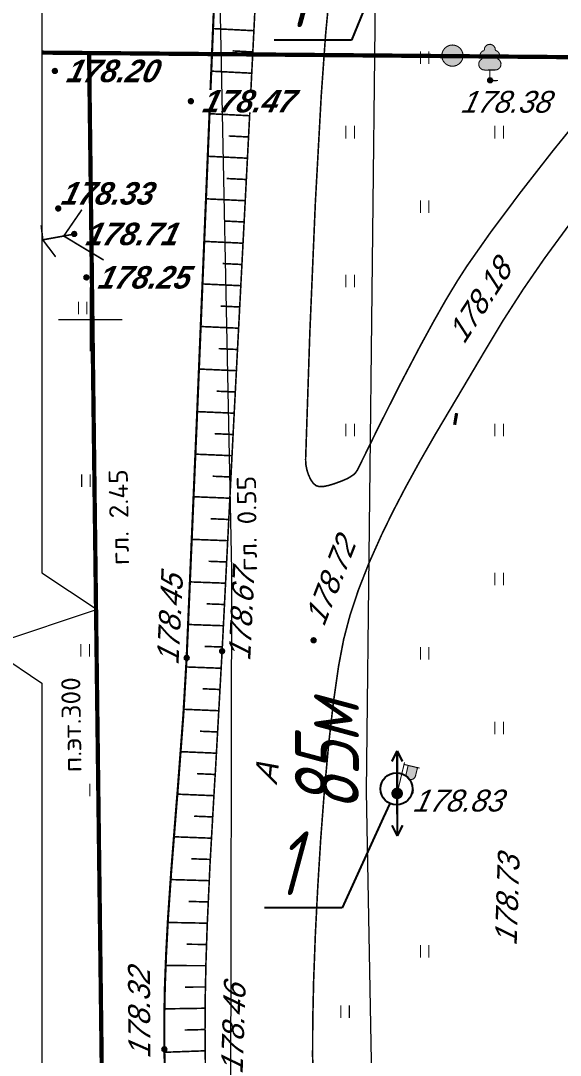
# Model space of a CAD drawing. Header units: millimetres. Extents: x -338 to 6826, y -8218 to 3153.
# Drawn here: x -129.8 to -35, y -7373.3 to -7191.4 of the extents above; entities that cross this region are included whole.
import ezdxf
from ezdxf import colors
from ezdxf.entities.mleader import LeaderData, LeaderLine
from ezdxf.math import Vec2, Vec3

# ---------------------------------------------------------------- set-up
doc = ezdxf.new("R2010")
doc.units = ezdxf.units.MM
for name, pattern in [('Cплошная', [0]), ('Cплошная_0.50', [0]), ('Штриховая 1.5-1.5_0.50', [1.5, 0.75, -0.75])]:
    doc.linetypes.add(name, pattern=pattern)
for name, color, linetype, lineweight in [('КаБель силовой (Вновь)', 1, 'Continuous', 60), ('Линия выноска', 137, 'Continuous', 25), ('Рамка тонкая', 5, 'Continuous', 25), ('Строительный', 251, 'Continuous', 13)]:
    doc.layers.add(name, color=color, linetype=linetype, lineweight=lineweight)
doc.layers.add('ТЕКСТ', color=2, linetype='Continuous')
doc.styles.add('Simplex', font='simplex.shx', dxfattribs={"width": 0.7, "oblique": 15})
doc.styles.get("Standard").update_dxf_attribs({"font": 'simplex.shx', "oblique": 15})
doc.styles.add('БСАМ курсив малоконтрасный (Бм-431)', font='')
doc.styles.get('БСАМ курсив малоконтрасный (Бм-431)').set_extended_font_data('Bm431', italic=True)
doc.linetypes.add('Водопр', pattern='A,5,-1,["В",БСАМ курсив малоконтрасный (Бм-431),S=2,R=0,X=-1.2,Y=-1],-1,10,-2,10,-2,5', length=36)
doc.linetypes.add('КОНТУР', pattern='A,0,-0.5,[133,ltypeshp.shx,S=0.05,R=0,X=-0.5,Y=0],-0.5', length=1)
doc.linetypes.add('ЛИНИЯ_СВЯЗИ', pattern='A,4.5,[133,ltypeshp.shx,S=0.2,R=0,X=-0.2,Y=0],1e-05,[133,ltypeshp.shx,S=0.15,R=0,X=-0.15,Y=0],1e-05,[133,ltypeshp.shx,S=0.1,R=0,X=-0.1,Y=0],1e-05,[133,ltypeshp.shx,S=0.05,R=0,X=-0.05,Y=0],4.5,-2', length=11.00003)

# ---------------------------------------------------------------- blocks, each defined once
blk = doc.blocks.new('2011 - 401 трава')
at = {"color": 7, "linetype": 'Continuous', "lineweight": 0, "const_width": 0.1, "flags": 128}
for points in [[(0, 0), (0, 1.2)], [(0.8, 0), (0.8, 1.2)]]:
    blk.add_lwpolyline(points, dxfattribs=at)
blk = doc.blocks.new('4031 - 114.4 ЛЭП низкого напряжения_MIRROR')
at = {"color": 7, "linetype": 'Continuous', "lineweight": 0, "const_width": 0.2, "flags": 128}
for points in [[(-4, 0), (-3, 0.5)], [(-3, -0.5), (-4, 0)], [(-0.5, 0), (-4, 0)]]:
    blk.add_lwpolyline(points, dxfattribs=at)
blk = doc.blocks.new('4031 - 114.4 ЛЭП низкого напряжения')
at = {"color": 7, "linetype": 'Continuous', "lineweight": 0, "const_width": 0.2, "flags": 128}
for points in [[(0.5, 0), (4, 0)], [(4, 0), (3, 0.5)], [(3, -0.5), (4, 0)]]:
    blk.add_lwpolyline(points, dxfattribs=at)
blk = doc.blocks.new('104 - 388.1 дер лист')
at = {"true_color": 0xffffff}
h = blk.add_hatch(color=7, dxfattribs=at)
h.dxf.hatch_style = 1
h.paths.add_polyline_path([(0.993, 1.793), (0.885, 1.943), (0.732, 2.049), (0.841, 2.164), (0.903, 2.324), (0.9, 2.495), (0.83, 2.652), (0.706, 2.771), (0.546, 2.833), (0.52, 2.882), (0.492, 3.067), (0.401, 3.231), (0.257, 3.352), (0.08, 3.414), (-0.107, 3.409), (-0.281, 3.338), (-0.418, 3.21), (-0.5, 3.041), (-0.518, 2.855), (-0.546, 2.833), (-0.706, 2.771), (-0.83, 2.652), (-0.9, 2.495), (-0.903, 2.324), (-0.841, 2.164), (-0.732, 2.049), (-0.885, 1.943), (-0.993, 1.793), (-1.046, 1.616), (-1.037, 1.431), (-0.967, 1.26), (-0.844, 1.121), (-0.682, 1.031), (-0.5, 1), (-0.45, 1), (0.45, 1), (0.5, 1), (0.682, 1.031), (0.844, 1.121), (0.967, 1.26), (1.037, 1.431), (1.046, 1.616)])
at = {"color": 7, "linetype": 'Continuous', "lineweight": 0, "const_width": 0.1, "flags": 128}
for points in [[(-0.518, 2.855), (-0.5, 3.041), (-0.418, 3.21), (-0.281, 3.338), (-0.107, 3.409), (0.08, 3.414), (0.257, 3.352), (0.401, 3.231), (0.492, 3.067), (0.52, 2.882)], [(0.52, 2.882), (0.546, 2.833)], [(-0.5, 1), (-0.682, 1.031), (-0.844, 1.121), (-0.967, 1.26), (-1.037, 1.431), (-1.046, 1.616), (-0.993, 1.793), (-0.885, 1.943), (-0.732, 2.048)], [(-0.722, 2.04), (-0.841, 2.164), (-0.903, 2.324), (-0.9, 2.495), (-0.83, 2.652), (-0.706, 2.771), (-0.546, 2.833)], [(-0.518, 2.855), (-0.546, 2.833)], [(0.732, 2.048), (0.885, 1.943), (0.993, 1.793), (1.046, 1.616), (1.037, 1.431), (0.967, 1.26), (0.844, 1.121), (0.682, 1.031), (0.5, 1)], [(0.546, 2.833), (0.706, 2.771), (0.83, 2.652), (0.9, 2.495), (0.903, 2.324), (0.841, 2.164), (0.722, 2.04)], [(-0.5, 1), (-0.45, 1)], [(-0.45, 1), (0.45, 1)], [(0, 0), (0, 1)], [(0.45, 1), (0.5, 1)], [(0.75, 0), (0, 0)]]:
    blk.add_lwpolyline(points, dxfattribs=at)
blk = doc.blocks.new('33 - 110.1.1 фонарь на жб столб')
at = {"true_color": 0xffffff}
for points in [[(1.3, 2.8), (0.4, 2.8), (0.4, 2), (0.46028, 1.775), (0.625, 1.6103), (0.85, 1.55), (1.075, 1.6103), (1.2397, 1.775), (1.3, 2)], [(0, 0.5), (-0.25, 0.43302), (-0.43302, 0.25002), (-0.5, 0.00002), (-0.43302, -0.24998), (-0.25, -0.433), (-0.00002, -0.5), (0.24998, -0.433), (0.433, -0.25), (0.5, 0), (0.433, 0.25), (0.25, 0.43302)]]:
    blk.add_hatch(color=7, dxfattribs=at).paths.add_polyline_path(points)
at = {"color": 7, "linetype": 'Continuous', "lineweight": 0, "const_width": 0.1, "flags": 128}
for points in [[(0, 0.5), (0, 3)], [(0, 2.8), (1.5, 2.8)], [(0.4, 2.8), (0.4, 2)], [(1.3, 2), (1.265746, 1.827792), (1.168198, 1.681802), (1.022208, 1.584254), (0.85, 1.55), (0.677792, 1.584254), (0.531802, 1.681802), (0.434254, 1.827792), (0.4, 2)], [(1.3, 2.8), (1.3, 2)]]:
    blk.add_lwpolyline(points, dxfattribs=at)
at = {"color": 7, "linetype": 'Continuous', "lineweight": 0, "true_color": 0xffffff, "const_width": 0.02, "flags": 128}
for points in [[(1.3, 2.8), (0.4, 2.8), (0.4, 2), (0.460289, 1.775), (0.625, 1.610289), (0.85, 1.55), (1.075, 1.610289), (1.239711, 1.775), (1.3, 2), (1.3, 2.8)], [(0, 0.5), (-0.25, 0.433013), (-0.433013, 0.25), (-0.5, 0), (-0.433013, -0.25), (-0.25, -0.433013), (0, -0.5), (0.25, -0.433013), (0.433013, -0.25), (0.5, 0), (0.433013, 0.25), (0.25, 0.433013), (0, 0.5)]]:
    blk.add_lwpolyline(points, close=True, dxfattribs=at)
at = {"color": 7, "linetype": 'Continuous', "lineweight": 0, "const_width": 0.1, "flags": 128}
for points in [[(0, 0.5), (0.191342, 0.46194), (0.353553, 0.353553), (0.46194, 0.191342), (0.5, 0), (0.46194, -0.191342), (0.353553, -0.353553), (0.191342, -0.46194), (0, -0.5), (-0.191342, -0.46194), (-0.353553, -0.353553), (-0.46194, -0.191342), (-0.5, 0), (-0.46194, 0.191342), (-0.353553, 0.353553), (-0.191342, 0.46194), (0, 0.5)], [(0.086189, -0.05071), (0.096802, 0.025087), (0.05071, 0.086189), (-0.025087, 0.096802), (-0.086189, 0.05071), (-0.096802, -0.025087), (-0.05071, -0.086189), (0.025087, -0.096802), (0.086189, -0.05071)]]:
    blk.add_lwpolyline(points, close=True, dxfattribs=at)
blk = doc.blocks.new('118 - 330 отм высот')
blk.add_hatch(color=7).paths.add_polyline_path([(0.098, 0.12), (0.002, 0.155), (-0.095, 0.121), (-0.146, 0.032), (-0.129, -0.069), (-0.05, -0.135), (0.052, -0.136), (0.131, -0.07), (0.149, 0.031)])
at = {"color": 7, "linetype": 'Continuous', "lineweight": 0, "const_width": 0.01, "flags": 128}
blk.add_lwpolyline([(0.098, 0.12), (0.002, 0.155), (-0.095, 0.121), (-0.146, 0.032), (-0.129, -0.069), (-0.05, -0.135), (0.052, -0.136), (0.131, -0.07), (0.149, 0.031), (0.098, 0.12)], close=True, dxfattribs=at)
blk = doc.blocks.new('Крест')
at = {"color": 0, "linetype": 'Continuous', "lineweight": 0, "flags": 128}
for points in [[(0, -1), (0, 1)], [(-1, 0), (1, 0)]]:
    blk.add_lwpolyline(points, dxfattribs=at)
blk = doc.blocks.new('49 - 117.2.1 колодц.смотр.на водопроводах d-2.0')
at = {"true_color": 0xffffff}
blk.add_hatch(color=7, dxfattribs=at).paths.add_polyline_path([(-0.00002, 1), (-0.3827, 0.92388), (-0.70712, 0.70712), (-0.92388, 0.3827), (-1, 0), (-0.92388, -0.38268), (-0.70712, -0.7071), (-0.3827, -0.92386), (0, -0.99998), (0.38268, -0.92386), (0.7071, -0.7071), (0.92386, -0.38268), (0.99998, 0.00002), (0.92386, 0.3827), (0.7071, 0.70712), (0.38268, 0.92388)])
at = {"color": 7, "linetype": 'Continuous', "lineweight": 0, "const_width": 0.1, "flags": 128}
blk.add_lwpolyline([(0, 1), (0.269797, 0.962917), (0.519584, 0.854419), (0.730836, 0.682553), (0.887885, 0.460065), (0.979084, 0.203456), (0.997669, -0.068242), (0.942261, -0.33488), (0.81697, -0.57668), (0.631088, -0.775711), (0.398401, -0.917211), (0.136167, -0.990686), (-0.136167, -0.990686), (-0.398401, -0.917211), (-0.631088, -0.775711), (-0.81697, -0.57668), (-0.942261, -0.33488), (-0.997669, -0.068242), (-0.979084, 0.203456), (-0.887885, 0.460065), (-0.730836, 0.682553), (-0.519584, 0.854419), (-0.269797, 0.962917), (0, 1)], close=True, dxfattribs=at)
at = {"color": 7, "linetype": 'Continuous', "lineweight": 0, "true_color": 0xffffff, "const_width": 0.02, "flags": 128}
blk.add_lwpolyline([(0, 1), (-0.382683, 0.92388), (-0.707107, 0.707107), (-0.92388, 0.382683), (-1, 0), (-0.92388, -0.382683), (-0.707107, -0.707107), (-0.382683, -0.92388), (0, -1), (0.382683, -0.92388), (0.707107, -0.707107), (0.92388, -0.382683), (1, 0), (0.92388, 0.382683), (0.707107, 0.707107), (0.382683, 0.92388), (0, 1)], close=True, dxfattribs=at)
at = {"color": 7, "linetype": 'Continuous', "lineweight": 0, "const_width": 0.1, "flags": 128}
blk.add_lwpolyline([(-1, 0), (1, 0)], dxfattribs=at)
blk = doc.blocks.new('_DotBlank')
at = {"color": 0, "linetype": 'ByBlock', "lineweight": -2}
blk.add_line((-0.5, 0), (-1, 0), dxfattribs=at)
blk.add_circle((0, 0), 0.5, dxfattribs=at)

msp = doc.modelspace()

# ---------------------------------------------------------------- linework, layer by layer
at = {"layer": 'КаБель силовой (Вновь)', "lineweight": 20}
for p, q in [((-67.37, -7174.69), (-69.11, -7326.91)), ((-69.11, -7326.91), (-66.36, -7477.04))]:
    msp.add_line(p, q, dxfattribs=at)
at = {"layer": 'Рамка тонкая', "lineweight": 20}
for p, q in [((-126.06, -7100.91), (-126.06, -7288.51)), ((-126.06, -7288.51), (-116.38, -7294.96)), ((-116.38, -7294.96), (-135.74, -7301.42)), ((-135.74, -7301.42), (-126.06, -7307.87)), ((-126.06, -7307.87), (-126.06, -7495.47))]:
    msp.add_line(p, q, dxfattribs=at)
at = {"layer": 'Строительный', "color": 7, "linetype": 'КОНТУР', "lineweight": 20, "ltscale": 2, "const_width": 0.374, "flags": 128}
msp.add_lwpolyline([(-92.57, -7109.12), (-96, -7192.5), (-98.87, -7261.93), (-100.65, -7303.47), (-101.23, -7313.51), (-102.2, -7326.4), (-102.46, -7329.58), (-103.36, -7340.98), (-103.93, -7349.33), (-104.26, -7355.64), (-104.48, -7361.49), (-104.58, -7367), (-104.57, -7372.26), (-104.42, -7378.16), (-104.13, -7385.83), (-103.05, -7407.5), (-101.56, -7434.14), (-100.24, -7457.53), (-98.75, -7485.77), (-97.79, -7507.57), (-96.96, -7532.13), (-95.99, -7565.55), (-94.37, -7628.73), (-93.82, -7651.16), (-93.45, -7666.36), (-92.98, -7680.01), (-92.92, -7681.61), (-92.85, -7683.9)], dxfattribs=at)
at = {"layer": 'Строительный', "color": 7, "linetype": 'Cплошная_0.50', "lineweight": 20, "const_width": 0.281, "flags": 128}
for points in [[(-85.52, -7109.13), (-86.21, -7130.78), (-86.97, -7152.44), (-87.88, -7174.08), (-89.76, -7211.6), (-91.26, -7240.46), (-92.44, -7263.19), (-94.42, -7302.28), (-95.59, -7323.26), (-95.78, -7326.28), (-96.55, -7339.81), (-97.03, -7350.29), (-97.25, -7356.79), (-97.38, -7362.9), (-97.42, -7368.72), (-97.37, -7374.29), (-97.22, -7380.43), (-96.94, -7388.24), (-95.96, -7409.64), (-94.27, -7442.18), (-93.41, -7458.62), (-92, -7486.48), (-91.06, -7507.6), (-88.97, -7562.34), (-86.94, -7620.78), (-86.2, -7644.14), (-85.87, -7657.6), (-85.85, -7666.34), (-86.03, -7676.14), (-86.32, -7683.94)], [(-120.4, -7228.96), (-126.06, -7229.99)]]:
    msp.add_lwpolyline(points, dxfattribs=at)
at = {"layer": 'Строительный', "color": 7, "linetype": 'Штриховая 1.5-1.5_0.50', "lineweight": 20, "ltscale": 2, "const_width": 0.281, "flags": 128}
msp.add_lwpolyline([(33.69, -7151.26), (34.12, -7151.43), (34.34, -7151.65), (34.36, -7151.94), (34.18, -7152.29), (33.79, -7152.7), (33.2, -7153.19), (31.37, -7154.39), (28.65, -7155.93), (24.2, -7158.28), (20.81, -7160.06), (17.32, -7161.96), (14.57, -7163.56), (12.36, -7164.98), (10.65, -7166.25), (6.42, -7169.76), (1.68, -7173.88), (-3.96, -7178.97), (-9.31, -7183.99), (-14.97, -7189.57), (-19.74, -7194.61), (-24.74, -7200.29), (-30.41, -7207.04), (-36.31, -7214.32), (-41.93, -7221.53), (-47.24, -7228.63), (-51.44, -7234.62), (-53.2, -7237.36), (-55.17, -7240.63), (-57.32, -7244.42), (-59.66, -7248.71), (-63.24, -7255.54), (-67.14, -7263.29), (-69.59, -7268.28), (-70.7, -7270.51), (-70.99, -7270.92), (-71.39, -7271.3), (-72.32, -7271.89), (-73.32, -7272.32), (-73.66, -7272.45), (-74.71, -7272.84), (-75.67, -7273.13), (-76.48, -7273.3), (-77.32, -7273.35), (-77.91, -7273.18), (-78.4, -7272.76), (-78.87, -7272.09), (-79.24, -7271.28), (-79.53, -7270.38), (-79.71, -7269.45), (-79.75, -7268.6), (-79.7, -7267.14), (-79.01, -7246.34), (-78.04, -7223.46), (-77, -7204.55), (-76.24, -7193.9), (-75.45, -7185.53), (-75.06, -7182.22), (-74.65, -7179.49), (-74.25, -7177.35), (-73.84, -7175.8), (-73.35, -7174.47), (-72.74, -7173.15), (-72.01, -7171.83), (-71.17, -7170.53), (-70.21, -7169.24), (-69.14, -7167.97), (-67.97, -7166.71), (-66.68, -7165.48), (-64.16, -7163.36), (-61.34, -7161.34), (-58.25, -7159.44), (-54.95, -7157.69), (-51.79, -7156.25), (-48.56, -7154.99), (-45.32, -7153.93), (-42.15, -7153.1), (-40.56, -7152.79), (-38.56, -7152.5), (-33.3, -7151.97), (-26.43, -7151.51), (-18.12, -7151.13), (-10.39, -7150.89), (-2.1, -7150.71), (6.42, -7150.62), (14.65, -7150.6), (21.74, -7150.67), (27.52, -7150.81), (31.58, -7151.01), (33.69, -7151.26)], close=True, dxfattribs=at)
msp.add_lwpolyline([(502.22, -7154.7), (90.72, -7153.94), (65.39, -7153.46), (56.53, -7153.42), (51.79, -7153.55), (50.45, -7153.73), (49.08, -7154.05), (47.68, -7154.52), (46.23, -7155.14), (43.83, -7156.42), (41.02, -7158.22), (39.11, -7159.53), (36.01, -7161.63), (35.3, -7162.08), (28.5, -7166.51), (23.02, -7170.22), (18.16, -7173.68), (12.71, -7177.82), (10.4, -7179.71), (8.37, -7181.48), (3.67, -7185.93), (-2.22, -7191.84), (-8.47, -7198.35), (-14.75, -7205.1), (-20.67, -7211.69), (-25.45, -7217.24), (-29.72, -7222.51), (-33.75, -7227.72), (-37.77, -7233.21), (-41.52, -7238.65), (-45.19, -7244.35), (-48.57, -7250), (-52.54, -7256.7), (-56.98, -7264.18), (-59.79, -7269.09), (-62.25, -7273.58), (-64.45, -7277.81), (-66.4, -7281.81), (-68.64, -7286.83), (-70.49, -7291.55), (-71.96, -7296), (-73.06, -7300.17), (-73.97, -7304.95), (-74.85, -7311.11), (-75.7, -7318.58), (-76.48, -7327.16), (-77.09, -7335.2), (-77.61, -7343.62), (-78.04, -7352.1), (-78.34, -7360.2), (-78.5, -7367.44), (-78.52, -7373.48), (-78.4, -7378.03), (-78.13, -7380.88), (-77.92, -7381.85), (-77.6, -7382.81), (-77.17, -7383.78), (-76.64, -7384.76), (-76, -7385.73), (-75.26, -7386.7), (-74.42, -7387.67), (-73.48, -7388.64), (-71.7, -7390.23), (-69.67, -7391.78), (-67.41, -7393.28), (-64.96, -7394.7), (-62.82, -7395.79), (-60.66, -7396.78), (-58.53, -7397.63), (-56.54, -7398.29), (-54.83, -7398.7), (-53.02, -7398.93), (-51.11, -7398.99), (-49.07, -7398.88), (-47.25, -7398.66), (-45.32, -7398.31), (-43.26, -7397.83), (-41.01, -7397.21), (-37.5, -7396.1), (-32.65, -7394.41)], dxfattribs=at)
at = {"layer": 'Строительный', "color": 7, "linetype": 'Cплошная', "lineweight": 20, "const_width": 0.281, "flags": 128}
for points in [[(-88.82, -7193.21), (-96.01, -7192.84)], [(-89.01, -7196.95), (-92.59, -7196.76)], [(-89.2, -7200.68), (-96.32, -7200.32)], [(-89.39, -7204.42), (-92.93, -7204.24)], [(-89.59, -7208.15), (-96.63, -7207.8)], [(-89.78, -7211.89), (-93.28, -7211.71)], [(-89.97, -7215.62), (-96.93, -7215.28)], [(-90.16, -7219.36), (-93.63, -7219.19)], [(-90.36, -7223.09), (-97.24, -7222.76)], [(-122.24, -7229.3), (-119.06, -7224.67)], [(-90.55, -7226.83), (-93.97, -7226.66)], [(-125.92, -7229.97), (-126.2, -7227.42)], [(-125.92, -7229.97), (-123.66, -7232.96)], [(-122.24, -7229.3), (-115.22, -7233.52)], [(-90.75, -7230.56), (-97.55, -7230.24)], [(-90.94, -7234.3), (-94.32, -7234.14)], [(-91.13, -7238.03), (-97.86, -7237.72)], [(-91.33, -7241.77), (-94.67, -7241.61)], [(-91.52, -7245.5), (-98.17, -7245.2)], [(-91.72, -7249.24), (-95.02, -7249.09)], [(-91.91, -7252.97), (-98.48, -7252.68)], [(-92.1, -7256.71), (-95.37, -7256.57)], [(-92.3, -7260.44), (-98.8, -7260.16)], [(-92.49, -7264.18), (-95.72, -7264.04)], [(-92.68, -7267.91), (-99.11, -7267.64)], [(-92.88, -7271.65), (-96.07, -7271.52)], [(-93.07, -7275.38), (-99.42, -7275.12)], [(-93.26, -7279.12), (-96.42, -7278.99)], [(-93.45, -7282.85), (-99.74, -7282.61)], [(-93.64, -7286.59), (-96.77, -7286.47)], [(-93.83, -7290.32), (-100.06, -7290.09)], [(-94.02, -7294.06), (-97.12, -7293.95)], [(-94.2, -7297.8), (-100.39, -7297.58)], [(-94.38, -7301.53), (-97.47, -7301.43)], [(-94.57, -7305.27), (-100.72, -7305.04)], [(-94.76, -7309), (-97.84, -7308.88)], [(-94.97, -7312.74), (-101.16, -7312.48)], [(-95.19, -7316.47), (-98.3, -7316.34)], [(-95.41, -7320.2), (-101.69, -7319.93)], [(-95.64, -7323.94), (-98.81, -7323.8)], [(-95.86, -7327.67), (-102.28, -7327.4)], [(-96.08, -7331.4), (-99.33, -7331.27)], [(-96.3, -7335.14), (-102.89, -7334.89)], [(-96.5, -7338.87), (-99.84, -7338.76)], [(-96.69, -7342.61), (-103.46, -7342.41)], [(-96.87, -7346.34), (-100.3, -7346.26)], [(-97.02, -7350.08), (-103.96, -7349.95)], [(-97.16, -7353.82), (-100.67, -7353.78)], [(-97.27, -7357.55), (-104.35, -7357.53)], [(-97.35, -7361.29), (-100.91, -7361.31)], [(-97.4, -7365.03), (-104.56, -7365.14)], [(-97.42, -7368.77), (-101, -7368.86)], [(-97.4, -7372.51), (-104.56, -7372.77)]]:
    msp.add_lwpolyline(points, dxfattribs=at)
at = {"layer": 'Строительный', "color": 34, "linetype": 'Continuous', "lineweight": 20, "true_color": 0xa55200, "const_width": 0.561, "flags": 128}
msp.add_lwpolyline([(-53.57, -7262.48), (-53.22, -7260.42)], dxfattribs=at)

# ---------------------------------------------------------------- block references
at = {"layer": 'Строительный', "color": 7, "lineweight": 20, "zscale": 3.74}
for name, p, xscale, yscale, rotation in [('49 - 117.2.1 колодц.смотр.на водопроводах d-2.0', (-53.96, -7197.59), 1.869999999999403, 1.869999999999403, 359.4990863060664), ('104 - 388.1 дер лист', (-47.37, -7201.99), 1.869999999999403, 1.869999999999403, 0.2373618117152753), ('4031 - 114.4 ЛЭП низкого напряжения_MIRROR', (-63.67, -7327.27), 1.870000000000236, 1.870000000000236, 269.982056000006), ('33 - 110.1.1 фонарь на жб столб', (-63.67, -7327.27), 1.869999999999405, 1.869999999999405, 346.6283499999836), ('4031 - 114.4 ЛЭП низкого напряжения', (-63.67, -7327.27), 1.870000000000109, 1.870000000000109, 270.2324009999917)]:
    msp.add_blockref(name, p, dxfattribs=dict(at, xscale=xscale, yscale=yscale, rotation=rotation))
for name, p, xscale, yscale in [('2011 - 401 трава', (-59.59, -7199.07), 1.87, 1.87), ('118 - 330 отм высот', (-123.8, -7200.31, 666.47), 3.74, 3.74), ('118 - 330 отм высот', (-47.35, -7201.95, 667.16), 3.74, 3.74), ('118 - 330 отм высот', (-99.91, -7205.62, 667.48), 3.74, 3.74), ('2011 - 401 трава', (-72.68, -7212.16), 1.87, 1.87), ('2011 - 401 трава', (-46.5, -7212.16), 1.87, 1.87), ('2011 - 401 трава', (-59.59, -7225.25), 1.87, 1.87), ('118 - 330 отм высот', (-120.4, -7228.96, 668.38), 3.74, 3.74), ('118 - 330 отм высот', (-44.53, -7234.76, 666.4), 3.74, 3.74), ('118 - 330 отм высот', (-118.27, -7236.59, 666.65), 3.74, 3.74), ('2011 - 401 трава', (-72.68, -7238.34), 1.87, 1.87), ('2011 - 401 трава', (-119.66, -7243.06), 1.87, 1.87), ('2011 - 401 трава', (-72.68, -7264.52), 1.87, 1.87), ('2011 - 401 трава', (-46.5, -7264.52), 1.87, 1.87), ('2011 - 401 трава', (-119.09, -7273.44), 1.87, 1.87), ('2011 - 401 трава', (-46.5, -7290.7), 1.87, 1.87), ('2011 - 401 трава', (-119.22, -7303.26), 1.87, 1.87), ('118 - 330 отм высот', (-78.35, -7300.38, 668.42), 3.74, 3.74), ('118 - 330 отм высот', (-100.65, -7303.47, 667.4), 3.74, 3.74), ('118 - 330 отм высот', (-94.42, -7302.28, 668.21), 3.74, 3.74), ('2011 - 401 трава', (-59.59, -7303.79), 1.87, 1.87), ('2011 - 401 трава', (-46.5, -7316.88), 1.87, 1.87), ('2011 - 401 трава', (-117.65, -7327.8), 1.87, 1.87), ('2011 - 401 трава', (-59.59, -7329.97), 1.87, 1.87), ('2011 - 401 трава', (-59.59, -7356.15), 1.87, 1.87), ('2011 - 401 трава', (-73.57, -7366.75), 1.87, 1.87), ('118 - 330 отм высот', (-104.57, -7372.26, 666.93), 3.74, 3.74)]:
    msp.add_blockref(name, p, dxfattribs=dict(at, xscale=xscale, yscale=yscale))
at = {"layer": 'Строительный', "color": 136, "lineweight": 20, "true_color": 0x008080, "xscale": 5.61, "yscale": 5.61, "zscale": 3.74}
msp.add_blockref('Крест', (-117.56, -7243.95), dxfattribs=at)
msp.add_blockref('Крест', (-117.56, -7243.95), dxfattribs=at)

# ---------------------------------------------------------------- texts
at = {"layer": 'Строительный', "lineweight": 20}
for s, p in [('гл. 2.45', (-110.76, -7287.12, 659.33)), ('п.эт.300', (-119.1, -7323.53, 659.33))]:
    msp.add_text(s, height=3.366, rotation=90.823, dxfattribs=at).set_placement(p)
at = {"layer": 'Строительный', "color": 7, "lineweight": 20, "insert": (-108.92, -7373.74), "char_height": 3.8474, "attachment_point": 4, "rotation": 90.3263, "bg_fill": 3, "box_fill_scale": 1, "bg_fill_color": 256, "bg_fill_transparency": 4263227}
msp.add_mtext('{\\fD431|c1|b0|i1;\\l\\C0;178.32}', dxfattribs=at)
at = {"layer": 'ТЕКСТ', "lineweight": 20, "insert": (-81.61, -7330.42), "char_height": 11.22, "attachment_point": 1, "rotation": 90, "style": 'Simplex'}
msp.add_mtext_dynamic_manual_height_columns('85м', width=135.8694, gutter_width=12.5, heights=[0], dxfattribs=at)

# ---------------------------------------------------------------- leaders
at = {"layer": 'Линия выноска', "lineweight": 20}
ml = msp.add_multileader_mtext('Standard', dxfattribs=at)
ml.set_content('1', color=2, style='Simplex')
ml.set_leader_properties()
ml.set_arrow_properties(name='DOTBLANK')
ml.build(insert=Vec2(0, 0))
ml.multileader.update_dxf_attribs({"text_left_attachment_type": 6, "text_right_attachment_type": 6, "dogleg_length": 1, "arrow_head_size": 5.61})
ctx = ml.context
ctx.base_point, ctx.char_height, ctx.arrow_head_size, ctx.landing_gap_size, ctx.plane_origin = Vec3(-89.78, -7194.85), 11.22, 5.61, 7.48, Vec3(-73.41, -7197.87)
ctx.left_attachment, ctx.right_attachment, ctx.text_align_type = 6, 6, 2
notes = []
notes.append((ctx, [(1, (1, 1, 0), (-71.68, -7194.85), (-1, 0), 0.133, [(0, [(-64.06, -7176.04)], 0, [])])]))
ctx.mtext.insert, ctx.mtext.alignment, ctx.mtext.flow_direction = Vec3(-79.29, -7181.39), 3, 5
for ctx, leaders in notes:
    for number, flags, end, landing, length, lines in leaders:
        leader = LeaderData()
        leader.index, (leader.has_last_leader_line, leader.has_dogleg_vector, leader.attachment_direction) = number, flags
        leader.last_leader_point, leader.dogleg_vector, leader.dogleg_length = Vec3(end), Vec3(landing), length
        for number, points, colour, breaks in lines:
            line = LeaderLine()
            line.index, line.vertices, line.color, line.breaks = number, Vec3.list(points), colors.encode_raw_color(colour), breaks
            leader.lines.append(line)
        ctx.leaders.append(leader)

# ---------------------------------------------------------------- next in the draw order: texts
at = {"layer": 'Строительный', "color": 7, "lineweight": 20, "attachment_point": 4, "bg_fill": 3, "box_fill_scale": 1, "bg_fill_color": 256}
for s, insert, char_height, bg_fill_transparency in [('{\\fD431|c1|b1|i1;\\l\\C0;178.20}', (-121.93, -7200.31), 3.9504, 0), ('{\\fD431|c1|b1|i1;\\l\\C0;178.47}', (-98.04, -7205.62), 3.9504, 0), ('{\\fD431|c1|b0|i1;\\l\\C0;178.38}', (-52.49, -7205.73), 3.8474, 4264587), ('{\\fD431|c1|b1|i1;\\l\\C0;178.33}', (-122.85, -7221.83), 3.9504, 0), ('{\\fD431|c1|b1|i1;\\l\\C0;178.71}', (-118.53, -7228.96), 3.9504, 0), ('{\\fD431|c1|b1|i1;\\l\\C0;178.25}', (-116.4, -7236.59), 3.9504, 0), ('{\\fD431|c1|b0|i1;\\l\\C0;178.83}', (-60.87, -7328.56), 3.8474, 4263757)]:
    msp.add_mtext(s, dxfattribs=dict(at, insert=insert, char_height=char_height, bg_fill_transparency=bg_fill_transparency))
at = {"layer": 'Строительный', "color": 7, "lineweight": 20, "bg_fill": 3, "box_fill_scale": 1, "bg_fill_color": 256}
for s, insert, char_height, attachment_point, rotation, bg_fill_transparency in [('{\\fD431|c1|b0|i1;\\l\\C0;178.18}', (-53.41, -7247.26), 3.8474, 4, 57.0057, 4263412), ('{\\fD431|c1|b0|i1;\\l\\C0;178.72}', (-78.23, -7297.25), 3.8474, 4, 68.7008, 4263242), ('{\\fD431|c1|b0|i1;\\l\\C0;178.67}', (-91.37, -7303.77), 3.8474, 4, 87.1832, 4263287), ('{\\fD431|c1|b0|i1;\\l\\C0;178.45}', (-103.98, -7304.49), 3.8474, 4, 87.0163, 4263747), ('{\\fBm431|c1|b0|i1;\\l\\C0;А}', (-88.74, -7325.23), 3.9568, 1, 84.2916, 0), ('{\\fD431|c1|b0|i1;\\l\\C0;178.73}', (-44.57, -7353.85), 3.8474, 4, 88.0293, 4264447), ('{\\fD431|c1|b0|i1;\\l\\C0;178.32}', (-108.92, -7373.74), 3.8474, 4, 90.3263, 4263227), ('{\\fD431|c1|b0|i1;\\l\\C0;178.46}', (-92.71, -7376.42), 3.8474, 4, 87.9918, 4263022)]:
    msp.add_mtext(s, dxfattribs=dict(at, insert=insert, char_height=char_height, attachment_point=attachment_point, rotation=rotation, bg_fill_transparency=bg_fill_transparency))

# ---------------------------------------------------------------- next in the draw order: linework, layer by layer
at = {"layer": 'Строительный', "linetype": 'ЛИНИЯ_СВЯЗИ', "lineweight": 20, "ltscale": 0.5, "flags": 128}
msp.add_lwpolyline([(-90.69, -7616.9), (-90.8, -7590.92), (-92.37, -7473.04), (-92.9, -7382.15), (-92.7, -7288.02), (-95.09, -7170.44)], dxfattribs=at)
at = {"layer": 'Строительный', "linetype": 'Водопр', "lineweight": 20, "const_width": 0.748}
msp.add_lwpolyline([(-126.06, -7197.06), (184.12, -7199.73)], dxfattribs=at)
at = {"layer": 'Строительный', "linetype": 'Водопр', "lineweight": 20, "const_width": 0.748, "flags": 128}
msp.add_lwpolyline([(-110.97, -7571.96), (-111.06, -7550.03), (-114.72, -7442.93), (-117.79, -7196.95)], dxfattribs=at)

# ---------------------------------------------------------------- next in the draw order: block references
at = {"layer": 'Строительный', "color": 7, "lineweight": 20, "xscale": 3.74, "yscale": 3.74, "zscale": 3.74}
msp.add_blockref('118 - 330 отм высот', (-123.21, -7224.47, 666.95), dxfattribs=at)
at = {"layer": 'Строительный', "color": 136, "lineweight": 20, "true_color": 0x008080, "xscale": 5.61, "yscale": 5.61, "zscale": 3.74}
msp.add_blockref('Крест', (-117.56, -7243.95), dxfattribs=at)

# ---------------------------------------------------------------- next in the draw order: texts
at = {"layer": 'Строительный', "lineweight": 20}
msp.add_text('гл. 0.55', height=3.366, rotation=90.823, dxfattribs=at).set_placement((-88.25, -7288.19, 659.33))

# ---------------------------------------------------------------- next in the draw order: leaders
at = {"layer": 'Линия выноска', "lineweight": 20}
ml = msp.add_multileader_mtext('Standard', dxfattribs=at)
ml.set_content('1', color=2, style='Simplex')
ml.set_leader_properties()
ml.set_arrow_properties(name='DOTBLANK')
ml.build(insert=Vec2(0, 0))
ml.multileader.update_dxf_attribs({"text_left_attachment_type": 6, "text_right_attachment_type": 6, "dogleg_length": 1, "arrow_head_size": 5.61})
ctx = ml.context
ctx.base_point, ctx.char_height, ctx.arrow_head_size, ctx.landing_gap_size, ctx.plane_origin = Vec3(-91.45, -7347.4), 11.22, 5.61, 7.48, Vec3(-73.13, -7348.3)
ctx.left_attachment, ctx.right_attachment, ctx.text_align_type = 6, 6, 2
notes = []
notes.append((ctx, [(1, (1, 1, 0), (-73.35, -7347.4), (-1, 0), 0.133, [(0, [(-63.78, -7326.47)], 0, [])])]))
ctx.mtext.insert, ctx.mtext.alignment, ctx.mtext.flow_direction = Vec3(-80.97, -7333.94), 3, 5
for ctx, leaders in notes:
    for number, flags, end, landing, length, lines in leaders:
        leader = LeaderData()
        leader.index, (leader.has_last_leader_line, leader.has_dogleg_vector, leader.attachment_direction) = number, flags
        leader.last_leader_point, leader.dogleg_vector, leader.dogleg_length = Vec3(end), Vec3(landing), length
        for number, points, colour, breaks in lines:
            line = LeaderLine()
            line.index, line.vertices, line.color, line.breaks = number, Vec3.list(points), colors.encode_raw_color(colour), breaks
            leader.lines.append(line)
        ctx.leaders.append(leader)

doc.saveas('drawing.dxf')
